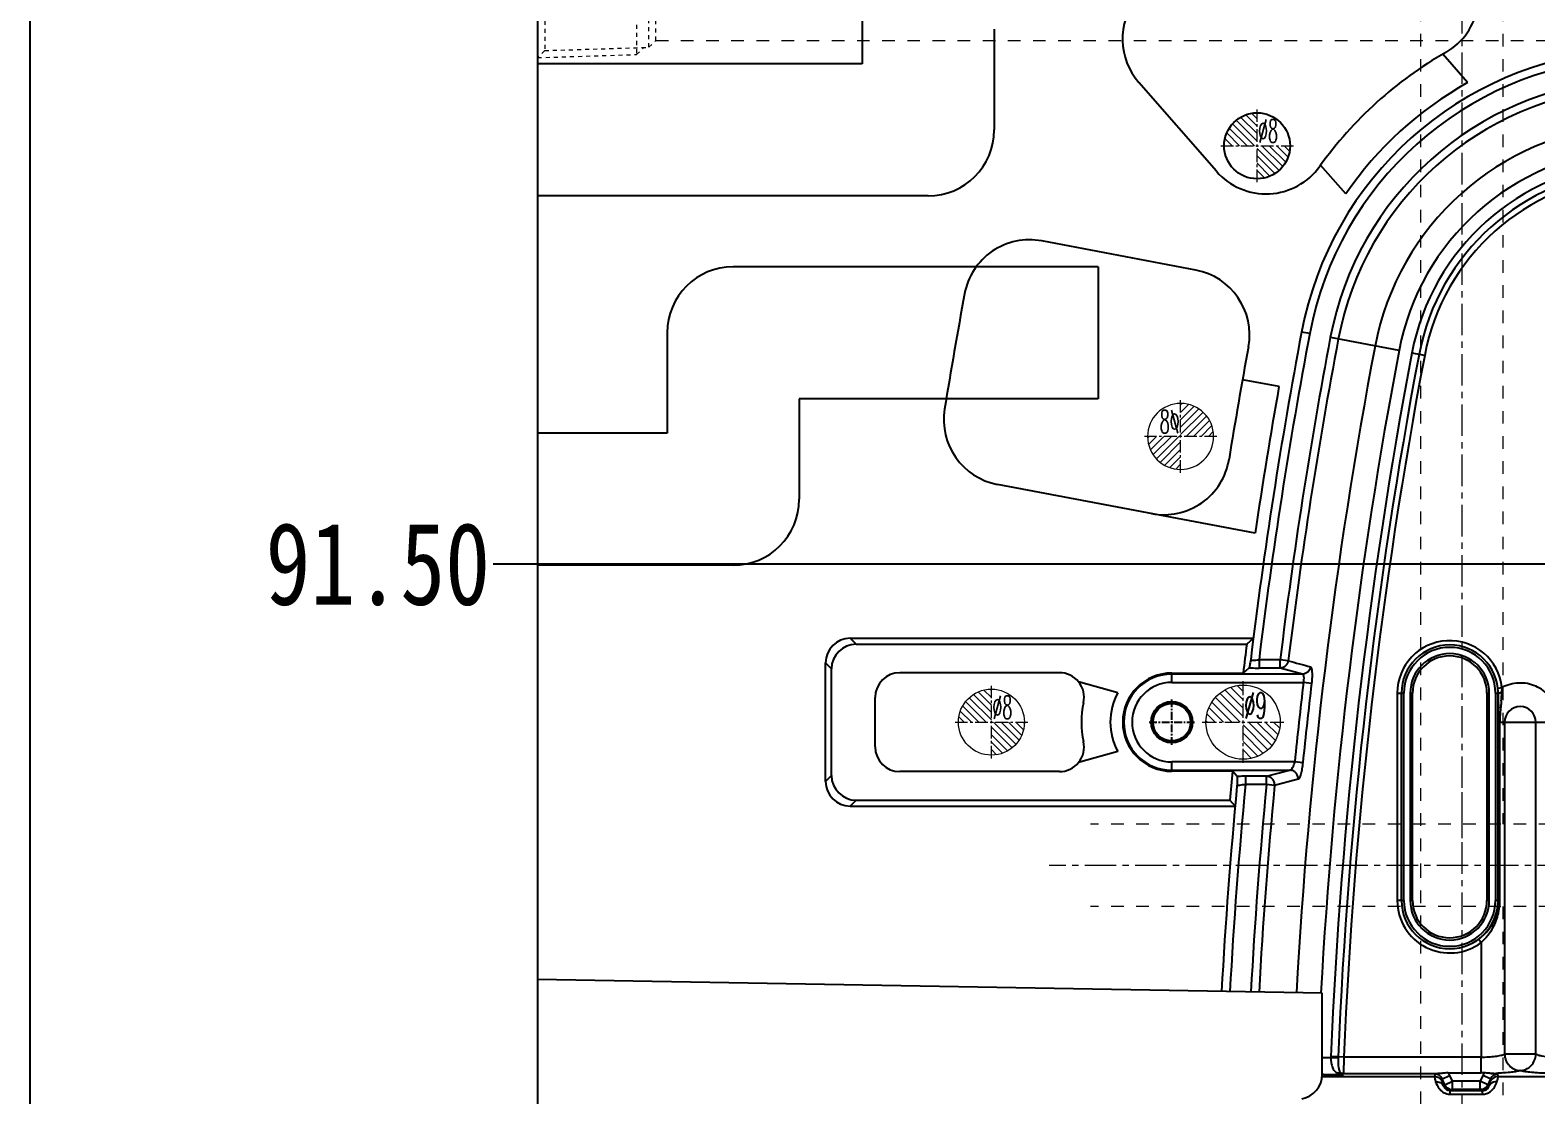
# Model space of a CAD drawing. Header units: millimetres. Extents: x 699 to 6116, y -3115 to -1923.
# Drawn here: x 699.3 to 881.8, y -2395.9 to -2266.8 of the extents above; entities that cross this region are included whole.
import ezdxf
from ezdxf.enums import TextEntityAlignment as Align

# ---------------------------------------------------------------- set-up
doc = ezdxf.new("R2010")
doc.units = ezdxf.units.MM
doc.header["$LTSCALE"] = 16.335
doc.header["$PDMODE"] = 3
doc.header["$PDSIZE"] = 0.3125
doc.linetypes.add('CENTER', pattern=[0.6, 0.375, -0.075, 0.075, -0.075])
doc.linetypes.add('HIDDEN', pattern=[0.2, 0.1, -0.1])
doc.layers.get('0').update_dxf_attribs({"linetype": 'CONTINUOUS'})
doc.layers.get('Defpoints').update_dxf_attribs({"linetype": 'CONTINUOUS'})
doc.layers.add('cool', color=153, linetype='HIDDEN', lineweight=9)
doc.layers.add('epin', color=13, linetype='CONTINUOUS', lineweight=9)
doc.styles.get("Standard").update_dxf_attribs({"font": 'txt', "width": 0.8})
doc.styles.add('TXT05', font='txt.shx', dxfattribs={"width": 0.5, "bigfont": 'gbcbig.shx'})
doc.dimstyles.get("Standard").update_dxf_attribs({"dimtxt": 0.15625, "dimasz": 0.1875, "dimexe": 0.125, "dimexo": 0.0625, "dimtad": 0, "dimtih": 1, "dimtoh": 1, "dimdsep": 46, "dimtxsty": 'Standard', "dimcen": 0.09, "dimadec": 0, "dimazin": 0, "dimtp": 0.01, "dimtm": 0.01, "dimtfac": 1, "dimtofl": 0, "dimtmove": 0, "dimatfit": 3, "dimfxl": 0, "dimtolj": 1, "dimarcsym": 0})

# ---------------------------------------------------------------- blocks, each defined once
blk = doc.blocks.new('cool_jt_f12')
at = {"layer": 'cool', "ltscale": 0.3}
for p, q in [((0, 7.0785), (0.856, 6.2225)), ((0, 7.0785), (12, 6.7035)), ((0.856, 6.2225), (0.856, -6.2225)), ((13.5, 5.827375), (0.856, 6.2225)), ((0.856, 6.2225), (13.5, 5.827375)), ((12, 6.7035), (12.856, 5.8475)), ((12, 6.7035), (12, -6.7035)), ((14.327375, 5), (13.5, 5.827375)), ((13.5, -5.827375), (13.5, 5.827375)), ((14.327375, -5), (14.327375, 5)), ((13.5, -5.827375), (14.327375, -5)), ((0.856, -6.2225), (0, -7.0785)), ((0, -7.0785), (12, -6.7035)), ((0.856, -6.2225), (13.5, -5.827375)), ((12, -6.7035), (12.856, -5.8475))]:
    blk.add_line(p, q, dxfattribs=at)
blk = doc.blocks.new('epin_ejp_8')
at = {"layer": 'epin'}
h = blk.add_hatch(dxfattribs=at)
h.set_pattern_fill('_ANSI31', color=123, scale=0.2, angle=90, style=0)
h.set_pattern_definition([(135, (-2152.64246, 412.4307), (-0.4490128, -0.4490128), [])])
h.paths.add_polyline_path([(0, 4, 0.414214), (-4, 0), (0, 0)])
h.paths.add_polyline_path([(4, 0), (0, 0), (0, -4, 0.414214)])
at = {"layer": 'epin', "color": 1, "linetype": 'CENTER', "ltscale": 0.248791}
for p, q in [((0, -4.4), (0, 4.4)), ((-4.4, 0), (4.4, 0))]:
    blk.add_line(p, q, dxfattribs=at)
at = {"layer": 'epin'}
blk.add_circle((0, 0), 4, dxfattribs=at)
at = {"layer": 'epin', "color": 6, "style": 'TXT05', "width": 0.5}
blk.add_text('%%c8', height=2.8, dxfattribs=at).set_placement((1.33, 1.8), align=Align.MIDDLE)
blk = doc.blocks.new('epin_ejp_9')
at = {"layer": 'epin'}
h = blk.add_hatch(dxfattribs=at)
h.set_pattern_fill('_ANSI31', color=123, scale=0.225, angle=90, style=0)
h.set_pattern_definition([(135, (921.2436, 58.3575), (-0.5051394, -0.5051394), [])])
h.paths.add_polyline_path([(0, 4.5, 0.41421356), (-4.5, 0), (0, 0)])
h.paths.add_polyline_path([(4.5, 0), (0, 0), (0, -4.5, 0.41421356)])
at = {"layer": 'epin', "color": 1, "linetype": 'CENTER', "ltscale": 0.27989}
for p, q in [((0, -4.95), (0, 4.95)), ((-4.95, 0), (4.95, 0))]:
    blk.add_line(p, q, dxfattribs=at)
at = {"layer": 'epin'}
blk.add_circle((0, 0), 4.5, dxfattribs=at)
at = {"layer": 'epin', "color": 6, "style": 'TXT05', "width": 0.5}
blk.add_text('%%c9', height=3.15, dxfattribs=at).set_placement((1.4925, 2.025), align=Align.MIDDLE)
blk = doc.blocks.new('986')
at = {"layer": 'epin'}
for name, p in [('epin_ejp_8', (-3393.75, 15.56)), ('epin_ejp_8', (-3425.95, -54.31)), ('epin_ejp_9', (-3395.44, -54.31))]:
    blk.add_blockref(name, p, dxfattribs=at)
at = {"layer": 'epin', "xscale": -1}
blk.add_blockref('epin_ejp_8', (-3403.01, -19.67), dxfattribs=at)
blk = doc.blocks.new('*D755')
at = {"color": 4, "lineweight": -2}
blk.add_line((976.48, -2331.54), (755.48, -2331.54), dxfattribs=at)
at = {"layer": 'Defpoints', "color": 0}
for p in [(755.48, -2331.54), (976.55, -2331.54), (1045.85, -2423.04)]:
    blk.add_point(p, dxfattribs=at)
at = {"color": 6, "insert": (741.48, -2331.54), "char_height": 10, "attachment_point": 5}
blk.add_mtext('\\A1;91.50', dxfattribs=at)

msp = doc.modelspace()

# ---------------------------------------------------------------- linework, layer by layer
at = {"color": 7, "linetype": 'Continuous'}
for p, q in [((760.847, -2249.043), (760.847, -2597.043)), ((854.425, -2303.584), (853.439, -2303.397)), ((865.255, -2305.635), (856.923, -2304.057)), ((868.36, -2306.224), (866.812, -2305.93)), ((799.459, -2341.228), (798.743, -2340.512)), ((798.743, -2340.512), (847.594, -2340.512)), ((799.459, -2341.228), (846.784, -2341.228)), ((847.594, -2340.512), (846.784, -2341.228)), ((850.844, -2343.118), (848.283, -2343.118)), ((848.284, -2343.118), (848.284, -2344.122)), ((850.844, -2344.122), (850.844, -2343.118)), ((851.824, -2343.238), (850.844, -2343.118)), ((795.747, -2357.862), (795.747, -2343.508)), ((796.463, -2344.224), (795.747, -2343.508)), ((796.463, -2357.147), (796.463, -2344.224)), ((837.709, -2345.87), (837.709, -2344.733)), ((837.709, -2344.733), (846.358, -2344.733)), ((853.531, -2344.866), (837.709, -2344.866)), ((846.358, -2344.733), (847.069, -2344.101)), ((850.844, -2344.122), (848.284, -2344.122)), ((853.531, -2344.866), (850.844, -2344.122)), ((837.709, -2345.87), (853.664, -2345.87)), ((854.644, -2345.986), (853.664, -2345.87)), ((877.224, -2346.549), (877.723, -2346.497)), ((865.028, -2347.166), (865.028, -2372.303)), ((865.028, -2347.166), (865.842, -2347.166)), ((865.529, -2372.303), (865.529, -2347.166)), ((865.842, -2372.303), (865.842, -2347.166)), ((866.603, -2347.166), (866.603, -2372.303)), ((866.603, -2347.166), (866.879, -2347.166)), ((866.879, -2372.303), (866.879, -2347.166)), ((875.907, -2347.166), (875.907, -2372.303)), ((875.907, -2347.166), (876.182, -2347.166)), ((876.182, -2372.303), (876.182, -2347.166)), ((876.943, -2347.166), (876.943, -2372.303)), ((876.943, -2347.166), (877.244, -2347.166)), ((877.244, -2372.303), (877.244, -2347.166)), ((877.34, -2350.685), (877.34, -2372.303)), ((877.34, -2350.685), (884.678, -2350.685)), ((877.464, -2372.303), (877.464, -2350.685)), ((878.044, -2350.685), (878.044, -2390.933)), ((881.835, -2390.933), (881.835, -2350.685)), ((837.709, -2356.638), (837.709, -2355.5)), ((852.606, -2355.5), (837.709, -2355.5)), ((853.588, -2355.6), (852.606, -2355.5)), ((795.747, -2357.862), (796.463, -2357.147)), ((837.709, -2356.505), (852.033, -2356.505)), ((845.066, -2356.638), (837.709, -2356.638)), ((845.632, -2357.262), (845.066, -2356.638)), ((846.637, -2357.248), (846.637, -2358.252)), ((849.19, -2357.248), (846.637, -2357.248)), ((849.19, -2357.248), (852.033, -2356.505)), ((849.19, -2358.252), (849.19, -2357.248)), ((853.015, -2357.605), (850.173, -2358.347)), ((849.19, -2358.252), (846.643, -2358.252)), ((850.173, -2358.347), (849.19, -2358.252)), ((798.743, -2360.858), (799.459, -2360.143)), ((798.743, -2360.858), (845.384, -2360.858)), ((799.459, -2360.143), (844.731, -2360.143)), ((844.731, -2360.143), (845.384, -2360.858)), ((865.842, -2372.303), (865.028, -2372.303)), ((866.879, -2372.303), (866.603, -2372.303)), ((876.182, -2372.303), (875.907, -2372.303)), ((877.244, -2372.303), (876.943, -2372.303)), ((877.34, -2372.303), (877.464, -2372.303)), ((874.901, -2377.002), (875.201, -2377.404)), ((875.201, -2377.404), (875.201, -2391.285)), ((855.947, -2383.543), (760.847, -2381.883)), ((855.947, -2393.38), (855.947, -2383.543)), ((857.866, -2391.379), (855.947, -2391.381)), ((858.569, -2391.285), (856.995, -2391.218)), ((858.569, -2391.285), (858.52, -2393.284)), ((875.201, -2391.285), (858.569, -2391.285)), ((881.835, -2390.933), (878.044, -2390.933)), ((855.935, -2393.646), (869.544, -2393.646)), ((856.091, -2393.381), (855.947, -2393.4)), ((856.091, -2393.381), (858.518, -2393.381)), ((858.518, -2393.381), (858.518, -2393.284)), ((858.518, -2393.284), (870.17, -2393.284)), ((869.57, -2393.339), (869.544, -2393.646)), ((870.479, -2393.926), (870.454, -2394.222)), ((870.479, -2393.926), (871.389, -2393.502)), ((870.815, -2394.648), (870.479, -2393.926)), ((870.815, -2394.648), (871.725, -2394.223)), ((871.22, -2393.207), (875.199, -2393.207)), ((871.725, -2394.223), (871.389, -2393.502)), ((871.725, -2395.229), (871.725, -2394.223)), ((875.082, -2394.223), (871.725, -2394.223)), ((875.419, -2393.502), (875.082, -2394.223)), ((875.082, -2395.229), (875.082, -2394.223)), ((875.992, -2394.648), (875.082, -2394.223)), ((876.329, -2393.926), (875.419, -2393.502)), ((876.329, -2393.926), (875.992, -2394.648)), ((876.354, -2394.222), (876.329, -2393.926)), ((877.264, -2393.646), (877.238, -2393.339)), ((877.264, -2393.646), (882.956, -2393.646)), ((870.597, -2394.718), (870.681, -2394.648)), ((871.152, -2395.128), (871.154, -2395.128)), ((871.456, -2395.341), (871.551, -2395.261)), ((871.456, -2395.794), (871.456, -2395.341)), ((871.456, -2395.341), (875.352, -2395.341)), ((871.456, -2395.794), (875.352, -2395.794)), ((871.551, -2395.261), (871.725, -2395.261)), ((875.082, -2395.229), (871.725, -2395.229)), ((875.082, -2395.261), (875.256, -2395.261)), ((875.352, -2395.341), (875.256, -2395.261)), ((875.352, -2395.794), (875.352, -2395.341)), ((875.654, -2395.128), (875.656, -2395.128)), ((876.21, -2394.718), (876.127, -2394.648))]:
    msp.add_line(p, q, dxfattribs=at)
for p, q in [((800.19, -2258.69), (800.19, -2270.887)), ((816.19, -2266.69), (816.19, -2278.887)), ((873.562, -2273.155), (870.542, -2269.698)), ((800.19, -2270.887), (760.847, -2270.887)), ((843.116, -2283.903), (833.703, -2273.127)), ((858.794, -2286.65), (855.745, -2283.16)), ((808.19, -2286.887), (760.847, -2286.887)), ((840.621, -2295.88), (821.953, -2292.343)), ((828.793, -2295.468), (784.558, -2295.468)), ((828.793, -2295.468), (828.793, -2311.468)), ((776.558, -2303.468), (776.558, -2315.665)), ((850.702, -2310.003), (846.28, -2309.165)), ((828.793, -2311.468), (792.558, -2311.468)), ((792.558, -2311.468), (792.558, -2323.665)), ((776.558, -2315.665), (760.847, -2315.665)), ((847.818, -2327.777), (816.584, -2321.86)), ((784.558, -2331.665), (760.847, -2331.665)), ((824.082, -2344.685), (804.756, -2344.685)), ((831.156, -2347.134), (826.421, -2345.806)), ((801.756, -2353.685), (801.756, -2347.685)), ((831.156, -2354.236), (826.421, -2355.565)), ((824.082, -2356.685), (804.756, -2356.685))]:
    msp.add_line(p, q)
at = {"color": 1, "linetype": 'CENTER', "ltscale": 0.155494}
for p, q in [((837.709, -2353.435), (837.709, -2347.935)), ((834.959, -2350.685), (840.459, -2350.685))]:
    msp.add_line(p, q, dxfattribs=at)
msp.add_lwpolyline([(699.341, -2076.676), (1429.589, -2076.676), (1429.589, -2821.63), (699.341, -2821.63)], close=True)
at = {"color": 7, "linetype": 'Continuous'}
for centre, radius in [((848.047, -2280.813), 4), ((837.709, -2350.685), 2.5), ((837.709, -2350.685), 2.368), ((837.709, -2350.685), 2.276)]:
    msp.add_circle(centre, radius, dxfattribs=at)
for centre, radius, start, end in [((866.943, -2262.538), 8, 299.77857, 41.13645), ((839.729, -2267.864), 8, 141.7823, 221.13645), ((808.19, -2278.887), 8, 270, 0), ((849.142, -2278.64), 8, 221.13645, 324.48276), ((820.464, -2300.203), 8, 79.27271, 169.54205), ((784.558, -2303.468), 8, 90, 180), ((839.132, -2303.74), 8, 349.55032, 79.27271), ((818.074, -2313.999), 8, 170.79914, 259.27271), ((836.748, -2317.537), 8, 259.27271, 350.84599), ((784.558, -2323.665), 8, 270, 0), ((804.756, -2347.685), 3, 90, 180), ((824.082, -2347.685), 3, 347.58365, 90), ((804.756, -2353.685), 3, 180, 270), ((824.082, -2353.685), 3, 270, 12.41635)]:
    msp.add_arc(centre, radius, start, end)
for centre, radius, start, end in [((894.807, -2311.234), 42.105, 94.39543, 169.27271), ((894.807, -2311.234), 48.105, 119.77857, 144.48276), ((894.807, -2311.234), 41.1, 94.39543, 169.27271), ((894.807, -2311.234), 38.559, 94.39543, 169.27271), ((894.807, -2311.234), 37.572, 94.39543, 169.27271), ((894.807, -2311.234), 43.605, 119.15909, 145.68159), ((894.807, -2311.234), 33.039, 94.39543, 169.27271), ((894.807, -2311.234), 30.078, 94.39543, 169.27271), ((894.807, -2311.234), 28.493, 94.39543, 169.27271), ((894.807, -2311.234), 27.618, 94.39543, 169.27271), ((894.807, -2311.234), 26.918, 94.39543, 169.27271), ((1448.047, -2416.043), 646.185, 169.54205, 170.799141), ((1448.047, -2416.043), 605.185, 169.272711, 173.080038), ((1448.047, -2416.043), 604.18, 169.272711, 173.067528), ((1448.047, -2416.043), 601.639, 169.272711, 173.038087), ((1448.047, -2416.043), 600.652, 169.272711, 173.038087), ((1448.047, -2416.043), 611.185, 169.550315, 170.845991), ((1448.047, -2416.043), 596.119, 169.272711, 176.869465), ((1448.047, -2416.043), 593.158, 169.272711, 176.858824), ((1448.047, -2416.043), 591.573, 169.272711, 177.59499), ((1448.047, -2416.043), 590.698, 169.272711, 177.594987), ((1448.047, -2416.043), 589.998, 169.272711, 177.594987), ((1448.047, -2416.043), 606.685, 169.933812, 171.6344), ((1448.047, -2416.043), 605.9, 172.907172, 173.241034), ((871.393, -2347.166), 6.365, 6.039, 180), ((871.393, -2347.166), 5.852, 0, 180), ((871.393, -2347.166), 5.551, 0, 180), ((871.393, -2347.166), 4.79, 0, 180), ((871.393, -2347.166), 4.514, 0, 180), ((837.709, -2350.685), 5.953, 90, 270), ((837.709, -2350.685), 5.819, 90, 270), ((837.709, -2350.685), 4.815, 90, 270), ((1448.047, -2416.043), 598.511, 173.266835, 174.194341), ((1448.047, -2416.043), 597.524, 173.266835, 174.194341), ((870.692, -2347.241), 6.568, 0.65684, 6.04673), ((872.716, -2346.743), 5.013, 355.99053, 2.82071), ((837.709, -2350.685), 10.953, 167.58365, 192.41635), ((837.709, -2350.685), 7.453, 151.54598, 208.45402), ((949.079, -2346.417), 71.823, 180.59741, 181.13497), ((959.818, -2346.2), 82.564, 181.13803, 181.55106), ((998.457, -2345.141), 121.218, 181.55721, 181.80736), ((801.936, -2341.771), 75.967, 355.2253, 355.98303), ((851.132, -2350.694), 26.208, 0.01994, 0.87953), ((879.94, -2350.685), 1.896, 0, 180), ((1448.047, -2416.043), 605.9, 174.373448, 174.706384), ((1448.047, -2416.043), 605.185, 174.539962, 176.901395), ((1448.047, -2416.043), 604.18, 174.511139, 176.897906), ((1448.047, -2416.043), 601.639, 174.487931, 176.889021), ((1448.047, -2416.043), 600.652, 174.48793, 176.88555), ((871.393, -2372.303), 6.365, 180, 306.74596), ((871.393, -2372.303), 5.852, 180, 0), ((871.393, -2372.303), 5.551, 180, 360), ((871.393, -2372.303), 4.79, 180, 360), ((871.393, -2372.303), 4.514, 180, 0), ((870.475, -2372.299), 6.989, 347.02362, 359.96408), ((871.882, -2372.303), 5.457, 353.30782, 359.99252), ((870.599, -2372.336), 6.86, 331.72675, 347.0951), ((871.614, -2372.247), 5.732, 337.87921, 345.89352), ((871.777, -2372.289), 5.564, 345.90789, 353.29315), ((871.159, -2371.977), 6.265, 306.67157, 320.62534), ((871.288, -2372.084), 6.097, 320.63753, 329.14015), ((871.436, -2372.174), 5.924, 329.14621, 337.87264), ((860.659, -2391.373), 3.667, 177.58921, 180.13116), ((862.648, -2391.456), 4.783, 177.59706, 179.08306), ((852.947, -2393.38), 3, 280, 359.6293), ((856.197, -2392.902), 0.49, 249.17915, 257.5385), ((869.553, -2394.358), 2.026, 25.00713, 34.61094), ((875.195, -2417.634), 24.427, 89.08377, 89.9895), ((877.256, -2394.359), 2.027, 145.49864, 154.9909), ((875.195, -2347.311), 45.974, 271.50695, 272.50959), ((871.597, -2394.217), 1.013, 205.05403, 244.07634), ((871.726, -2394.226), 1.003, 226.58371, 269.99284), ((871.456, -2394.233), 1.56, 260.6592, 269.98564), ((871.454, -2394.386), 0.955, 262.48323, 270.08853), ((871.649, -2394.065), 1.164, 261.81124, 265.12858), ((875.083, -2394.227), 1.001, 291.68775, 313.43168), ((875.211, -2394.217), 1.013, 295.92354, 334.94585), ((875.444, -2394.504), 0.795, 336.55569, 344.43914), ((875.075, -2393.811), 2.073, 316.58243, 318.90284)]:
    msp.add_arc(centre, radius, start, end, dxfattribs=at)
for centre, major_axis, start_param, end_param in [((798.751, -2343.516), (2.127, -2.127), 2.357564, 3.9256213), ((799.467, -2344.232), (-2.127, 2.127), -0.7840286, 0.7840286), ((799.467, -2357.138), (2.127, 2.127), 2.357564, 3.9256213), ((798.751, -2357.854), (2.127, 2.127), 2.357564, 3.9256213)]:
    msp.add_ellipse(centre, major_axis=major_axis, ratio=0.9972647, start_param=start_param, end_param=end_param, dxfattribs=at)
for points, knots in [([(847.271, -2343.128), (847.252, -2343.244), (847.215, -2343.46), (847.168, -2343.718), (847.132, -2343.893), (847.11, -2343.991), (847.089, -2344.057), (847.078, -2344.093), (847.069, -2344.101)], [0, 0, 0, 0, 0.3523828, 0.6620529, 0.7894671, 0.8916621, 0.9634155, 1, 1, 1, 1]), ([(847.271, -2343.128), (847.26, -2343.148), (847.352, -2343.171), (847.424, -2343.171), (847.559, -2343.175), (847.71, -2343.169), (847.958, -2343.153), (848.151, -2343.134), (848.284, -2343.118)], [0, 0, 0, 0, 0.0657561, 0.1543416, 0.2780246, 0.4315134, 0.608009, 1, 1, 1, 1]), ([(847.069, -2344.101), (847.16, -2344.105), (847.565, -2344.118), (847.97, -2344.122), (848.284, -2344.122)], [0, 0, 0, 0, 0.2261999, 1, 1, 1, 1]), ([(851.824, -2343.238), (851.794, -2343.472), (851.561, -2343.933), (851.078, -2344.12), (850.844, -2344.122)], [0, 0, 0, 0, 0.5028405, 1, 1, 1, 1]), ([(851.824, -2343.238), (852.272, -2343.362), (853.166, -2343.615), (854.064, -2343.849), (854.512, -2343.973)], [0, 0, 0, 0, 0.5002495, 1, 1, 1, 1]), ([(854.512, -2343.973), (854.484, -2344.209), (854.252, -2344.673), (853.766, -2344.863), (853.531, -2344.866)], [0, 0, 0, 0, 0.5025025, 1, 1, 1, 1]), ([(853.664, -2345.87), (853.693, -2345.747), (853.728, -2345.509), (853.743, -2345.182), (853.651, -2344.882), (853.531, -2344.866)], [0, 0, 0, 0, 0.3561442, 0.6585907, 1, 1, 1, 1]), ([(854.511, -2343.981), (854.538, -2343.988), (854.594, -2344.047), (854.67, -2344.255), (854.714, -2344.666), (854.712, -2345.275), (854.673, -2345.738), (854.644, -2345.986)], [0, 0, 0, 0, 0.0418563, 0.107943, 0.3243857, 0.6359981, 1, 1, 1, 1]), ([(884.504, -2349.401), (884.405, -2349.063), (884.141, -2348.404), (883.339, -2347.24), (881.871, -2346.173), (879.741, -2345.778), (878.341, -2346.169), (877.722, -2346.496)], [0, 0, 0, 0, 0.1255754, 0.251178, 0.5008151, 0.7504006, 1, 1, 1, 1]), ([(877.26, -2347.166), (877.267, -2347.151), (877.322, -2347.135), (877.413, -2347.113), (877.556, -2347.1), (877.66, -2347.094), (877.716, -2347.093)], [0, 0, 0, 0, 0.1025303, 0.3204587, 0.6406768, 1, 1, 1, 1]), ([(877.639, -2348.095), (877.619, -2348.34), (877.59, -2348.667), (877.56, -2348.995), (877.553, -2349.077)], [0, 0, 0, 0, 0.7472834, 1, 1, 1, 1]), ([(877.337, -2350.292), (877.335, -2350.177), (877.325, -2349.735), (877.31, -2349.292), (877.3, -2348.964)], [0, 0, 0, 0, 0.2586874, 1, 1, 1, 1]), ([(877.553, -2349.077), (877.542, -2349.202), (877.495, -2349.736), (877.464, -2350.273), (877.464, -2350.685)], [0, 0, 0, 0, 0.2323027, 1, 1, 1, 1]), ([(852.033, -2356.505), (852.093, -2356.497), (852.227, -2356.401), (852.449, -2356.071), (852.556, -2355.742), (852.606, -2355.5)], [0, 0, 0, 0, 0.1540257, 0.3820672, 1, 1, 1, 1]), ([(853.588, -2355.6), (853.562, -2355.851), (853.498, -2356.318), (853.366, -2356.929), (853.232, -2357.336), (853.111, -2357.539), (853.046, -2357.597), (853.015, -2357.605)], [0, 0, 0, 0, 0.3567295, 0.6643156, 0.8842414, 0.9546715, 1, 1, 1, 1]), ([(845.632, -2357.262), (845.642, -2357.273), (845.641, -2357.323), (845.649, -2357.408), (845.646, -2357.537), (845.643, -2357.692), (845.636, -2357.87), (845.625, -2358.127), (845.615, -2358.325), (845.608, -2358.458)], [0, 0, 0, 0, 0.0364067, 0.1130995, 0.2218121, 0.3547752, 0.504943, 0.6656478, 1, 1, 1, 1]), ([(846.637, -2357.248), (846.55, -2357.248), (846.215, -2357.249), (845.88, -2357.254), (845.632, -2357.262)], [0, 0, 0, 0, 0.260475, 1, 1, 1, 1]), ([(850.173, -2358.347), (850.184, -2358.21), (850.15, -2357.928), (849.938, -2357.562), (849.6, -2357.311), (849.326, -2357.249), (849.19, -2357.248)], [0, 0, 0, 0, 0.251595, 0.5028947, 0.7524681, 1, 1, 1, 1]), ([(853.015, -2357.605), (853.027, -2357.462), (852.991, -2357.179), (852.779, -2356.821), (852.449, -2356.571), (852.174, -2356.506), (852.033, -2356.505)], [0, 0, 0, 0, 0.2626122, 0.5028933, 0.7415983, 1, 1, 1, 1]), ([(846.637, -2358.252), (846.502, -2358.265), (846.254, -2358.294), (845.935, -2358.34), (845.724, -2358.395), (845.632, -2358.423), (845.605, -2358.451), (845.608, -2358.458)], [0, 0, 0, 0, 0.3815456, 0.7042391, 0.9192799, 0.9757878, 1, 1, 1, 1]), ([(856.992, -2391.381), (856.992, -2391.588), (857.016, -2391.984), (857.139, -2392.53), (857.387, -2392.984), (857.664, -2393.165), (857.808, -2393.22)], [0, 0, 0, 0, 0.2909756, 0.5556659, 0.7836091, 1, 1, 1, 1]), ([(857.866, -2391.379), (857.859, -2391.782), (857.867, -2392.326), (857.982, -2392.955), (858.12, -2393.167), (858.203, -2393.22)], [0, 0, 0, 0, 0.6304627, 0.845816, 1, 1, 1, 1]), ([(875.199, -2393.207), (875.204, -2392.965), (875.198, -2392.324), (875.201, -2391.683), (875.201, -2391.285)], [0, 0, 0, 0, 0.3781245, 1, 1, 1, 1]), ([(875.201, -2391.285), (875.507, -2391.285), (876.09, -2391.269), (876.896, -2391.203), (877.54, -2391.1), (877.907, -2391), (878.044, -2390.933)], [0, 0, 0, 0, 0.3189655, 0.6079607, 0.8410737, 1, 1, 1, 1]), ([(878.044, -2390.933), (878.053, -2391.188), (878.163, -2391.699), (878.584, -2392.351), (879.202, -2392.802), (879.696, -2392.924), (879.94, -2392.933)], [0, 0, 0, 0, 0.254762, 0.5082449, 0.7570135, 1, 1, 1, 1]), ([(879.94, -2392.933), (880.174, -2392.924), (880.667, -2392.807), (881.298, -2392.354), (881.72, -2391.689), (881.827, -2391.178), (881.835, -2390.933)], [0, 0, 0, 0, 0.2335773, 0.4915519, 0.7547795, 1, 1, 1, 1]), ([(881.835, -2390.933), (881.927, -2390.978), (882.161, -2391.053), (882.763, -2391.179), (883.274, -2391.229), (883.645, -2391.253)], [0, 0, 0, 0, 0.1669553, 0.3959871, 1, 1, 1, 1]), ([(857.808, -2393.22), (857.842, -2393.21), (857.972, -2393.182), (858.111, -2393.189), (858.203, -2393.22)], [0, 0, 0, 0, 0.2695525, 1, 1, 1, 1]), ([(858.203, -2393.22), (858.228, -2393.238), (858.325, -2393.305), (858.433, -2393.356), (858.516, -2393.381)], [0, 0, 0, 0, 0.2644455, 1, 1, 1, 1]), ([(869.544, -2393.646), (869.542, -2393.673), (869.552, -2393.745), (869.596, -2393.954), (869.647, -2394.135), (869.687, -2394.272)], [0, 0, 0, 0, 0.1247281, 0.334597, 1, 1, 1, 1]), ([(869.544, -2393.646), (869.731, -2393.647), (870.113, -2393.755), (870.374, -2394.053), (870.454, -2394.222)], [0, 0, 0, 0, 0.5006089, 1, 1, 1, 1]), ([(870.17, -2393.284), (870.117, -2393.288), (869.916, -2393.304), (869.717, -2393.324), (869.57, -2393.339)], [0, 0, 0, 0, 0.2649426, 1, 1, 1, 1]), ([(870.479, -2393.926), (870.4, -2393.755), (870.142, -2393.451), (869.758, -2393.339), (869.57, -2393.339)], [0, 0, 0, 0, 0.4995818, 1, 1, 1, 1]), ([(869.687, -2394.272), (869.871, -2394.256), (870.241, -2394.307), (870.521, -2394.567), (870.597, -2394.718)], [0, 0, 0, 0, 0.522338, 1, 1, 1, 1]), ([(869.687, -2394.272), (869.774, -2394.572), (870.012, -2395.051), (870.563, -2395.567), (870.978, -2395.736), (871.203, -2395.773)], [0, 0, 0, 0, 0.4191119, 0.6940623, 1, 1, 1, 1]), ([(871.22, -2393.207), (871.035, -2393.207), (870.683, -2393.229), (870.335, -2393.272), (870.17, -2393.284)], [0, 0, 0, 0, 0.5284019, 1, 1, 1, 1]), ([(870.454, -2394.222), (870.452, -2394.243), (870.463, -2394.301), (870.506, -2394.467), (870.558, -2394.61), (870.597, -2394.718)], [0, 0, 0, 0, 0.1233673, 0.3328051, 1, 1, 1, 1]), ([(876.404, -2393.269), (876.34, -2393.265), (876.067, -2393.242), (875.795, -2393.214), (875.585, -2393.21)], [0, 0, 0, 0, 0.2350174, 1, 1, 1, 1]), ([(877.12, -2394.272), (876.937, -2394.256), (876.567, -2394.307), (876.287, -2394.567), (876.21, -2394.718)], [0, 0, 0, 0, 0.5223366, 1, 1, 1, 1]), ([(876.316, -2394.406), (876.321, -2394.391), (876.335, -2394.341), (876.348, -2394.291), (876.352, -2394.256)], [0, 0, 0, 0, 0.3111842, 1, 1, 1, 1]), ([(877.238, -2393.339), (877.05, -2393.339), (876.666, -2393.451), (876.407, -2393.755), (876.329, -2393.926)], [0, 0, 0, 0, 0.500496, 1, 1, 1, 1]), ([(877.264, -2393.646), (877.077, -2393.647), (876.695, -2393.755), (876.433, -2394.053), (876.354, -2394.222)], [0, 0, 0, 0, 0.500608, 1, 1, 1, 1]), ([(877.238, -2393.339), (877.174, -2393.333), (876.896, -2393.304), (876.618, -2393.281), (876.404, -2393.269)], [0, 0, 0, 0, 0.231149, 1, 1, 1, 1]), ([(876.637, -2395.174), (876.703, -2395.098), (876.91, -2394.824), (877.053, -2394.505), (877.12, -2394.272)], [0, 0, 0, 0, 0.2930441, 1, 1, 1, 1]), ([(877.12, -2394.272), (877.16, -2394.135), (877.212, -2393.954), (877.255, -2393.745), (877.265, -2393.673), (877.264, -2393.646)], [0, 0, 0, 0, 0.6654065, 0.8752917, 1, 1, 1, 1]), ([(879.94, -2392.933), (879.796, -2392.975), (879.442, -2393.046), (878.533, -2393.165), (877.766, -2393.216), (877.208, -2393.241)], [0, 0, 0, 0, 0.1637378, 0.3914616, 1, 1, 1, 1]), ([(882.956, -2393.253), (882.338, -2393.229), (881.489, -2393.18), (880.485, -2393.054), (880.097, -2392.979), (879.94, -2392.933)], [0, 0, 0, 0, 0.6106188, 0.8383855, 1, 1, 1, 1]), ([(870.597, -2394.718), (870.628, -2394.829), (870.787, -2395.131), (871.115, -2395.305), (871.329, -2395.333)], [0, 0, 0, 0, 0.3480132, 1, 1, 1, 1]), ([(871.551, -2395.261), (871.506, -2395.261), (871.417, -2395.251), (871.311, -2395.238), (871.089, -2395.128), (871.152, -2395.128)], [0, 0, 0, 0, 0.3146179, 0.5655723, 1, 1, 1, 1]), ([(871.154, -2395.128), (871.174, -2395.13), (871.238, -2395.159), (871.305, -2395.178), (871.352, -2395.19)], [0, 0, 0, 0, 0.290572, 1, 1, 1, 1]), ([(871.352, -2395.19), (871.362, -2395.193), (871.405, -2395.204), (871.449, -2395.212), (871.484, -2395.217)], [0, 0, 0, 0, 0.2182806, 1, 1, 1, 1]), ([(875.169, -2395.229), (875.229, -2395.229), (875.383, -2395.216), (875.531, -2395.168), (875.619, -2395.138)], [0, 0, 0, 0, 0.3907977, 1, 1, 1, 1]), ([(875.428, -2395.244), (875.415, -2395.246), (875.359, -2395.256), (875.301, -2395.261), (875.256, -2395.261)], [0, 0, 0, 0, 0.2293731, 1, 1, 1, 1]), ([(875.352, -2395.341), (875.399, -2395.342), (875.573, -2395.329), (875.742, -2395.267), (875.849, -2395.199)], [0, 0, 0, 0, 0.2716945, 1, 1, 1, 1]), ([(875.656, -2395.128), (875.659, -2395.128), (875.666, -2395.128), (875.666, -2395.144), (875.642, -2395.158), (875.603, -2395.186), (875.528, -2395.218), (875.467, -2395.236), (875.428, -2395.244)], [0, 0, 0, 0, 0.0331438, 0.0554306, 0.1388267, 0.3067013, 0.580451, 1, 1, 1, 1]), ([(875.619, -2395.138), (875.623, -2395.137), (875.635, -2395.133), (875.646, -2395.129), (875.654, -2395.128)], [0, 0, 0, 0, 0.353076, 1, 1, 1, 1]), ([(875.839, -2395.716), (875.887, -2395.7), (876.069, -2395.631), (876.239, -2395.53), (876.353, -2395.442)], [0, 0, 0, 0, 0.257858, 1, 1, 1, 1]), ([(875.849, -2395.199), (875.895, -2395.17), (876.028, -2395.067), (876.129, -2394.925), (876.174, -2394.821)], [0, 0, 0, 0, 0.3246988, 1, 1, 1, 1]), ([(876.21, -2394.718), (876.221, -2394.688), (876.259, -2394.584), (876.294, -2394.481), (876.316, -2394.406)], [0, 0, 0, 0, 0.2908531, 1, 1, 1, 1])]:
    msp.add_open_spline(points, degree=3, knots=knots, dxfattribs=at)
for points in [[(876.64, -2375.586), (876.274, -2376.267), (875.784, -2376.896), (875.201, -2377.404)], [(855.947, -2393.325), (855.971, -2393.339), (855.996, -2393.351), (856.022, -2393.361)], [(858.516, -2393.381), (858.275, -2393.359), (858.034, -2393.305), (857.808, -2393.22)], [(858.52, -2393.284), (858.412, -2393.284), (858.302, -2393.262), (858.203, -2393.22)], [(876.352, -2394.256), (876.354, -2394.245), (876.355, -2394.233), (876.354, -2394.222)], [(871.036, -2394.954), (870.945, -2394.868), (870.868, -2394.762), (870.815, -2394.648)], [(871.55, -2395.225), (871.58, -2395.227), (871.609, -2395.229), (871.639, -2395.229)], [(875.453, -2395.158), (875.336, -2395.204), (875.208, -2395.229), (875.082, -2395.229)], [(875.352, -2395.794), (875.516, -2395.794), (875.683, -2395.767), (875.839, -2395.716)], [(875.992, -2394.648), (875.939, -2394.762), (875.863, -2394.868), (875.771, -2394.954)], [(876.353, -2395.442), (876.434, -2395.379), (876.51, -2395.31), (876.58, -2395.236)]]:
    msp.add_open_spline(points, degree=3, dxfattribs=at)
at = {"layer": 'cool', "color": 1, "linetype": 'CENTER', "ltscale": 0.621977}
for p, q in [((872.847, -2178.043), (872.847, -2368.043)), ((872.847, -2359.156), (872.847, -2462.043)), ((1330.847, -2368.043), (822.847, -2368.043))]:
    msp.add_line(p, q, dxfattribs=at)
at = {"layer": 'cool', "ltscale": 0.932966}
for p, q in [((867.847, -2191.043), (867.847, -2368.043)), ((877.847, -2191.043), (877.847, -2363.043)), ((775.177, -2268.043), (1316.517, -2268.043)), ((1316.517, -2363.043), (827.847, -2363.043)), ((867.847, -2368.043), (867.847, -2457.043)), ((1316.517, -2373.043), (827.847, -2373.043)), ((877.847, -2373.043), (877.847, -2457.043))]:
    msp.add_line(p, q, dxfattribs=at)

# ---------------------------------------------------------------- block references
msp.add_blockref('986', (4241.793, -2296.373))
msp.add_blockref('cool_jt_f12', (760.847, -2263.043), dxfattribs=at)

# ---------------------------------------------------------------- dimensions: what is measured, and where the dimension line sits
dim = msp.add_ordinate_dim(feature_location=(976.547, -2331.543), offset=(-221.063, 0), dtype=0, origin=(1045.847, -2423.043), dimstyle='Standard', override={"dimtxt": 10, "dimasz": 10, "dimgap": 0, "dimtih": 0, "dimtoh": 0, "dimzin": 0, "dimcen": 0, "dimclrd": 4, "dimclre": 4, "dimclrt": 6, "dimadec": 2, "dimtp": 0, "dimtm": 0, "dimtzin": 0})
dim.commit()
dim.dimension.update_dxf_attribs({"geometry": '*D755', "text_midpoint": (741.484, -2331.543)})

doc.saveas('drawing.dxf')
